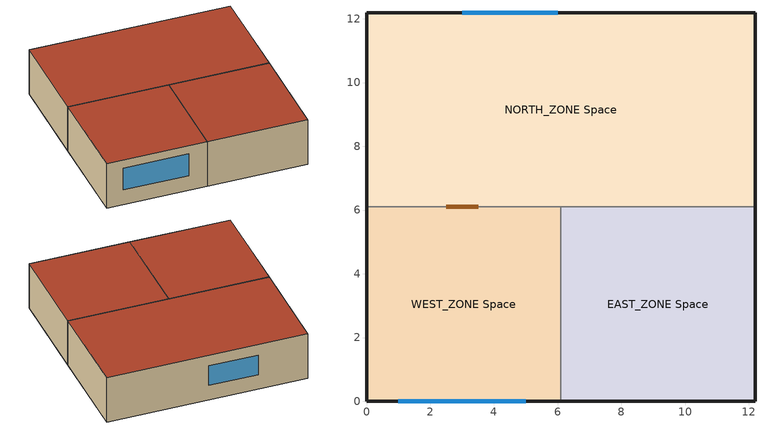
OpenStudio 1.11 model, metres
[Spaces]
WEST_ZONE Space
 floor adiabatic (FLOOR SLAB 8 IN): 6.1,6.1 6.1,0 0,0 0,6.1 z0
 wall outside (EXTWALL80): 0,6.1 0,0 6.1,0 z0:3.05
 wall to NORTH_ZONE Space (PARTITION06): 6.1,6.1 0,6.1 z0:3.05
 wall to EAST_ZONE Space (PARTITION06): 6.1,0 6.1,6.1 z0:3.05
 window (WIN-CON-LIGHT): 1,0 5,0 z1:2.5
 door inside (DOOR-CON): 3.5,6.1 2.5,6.1 z0:2
 roof outside (ROOF34): 6.1,0 6.1,6.1 0,6.1 0,0 z3.05
EAST_ZONE Space
 floor adiabatic (FLOOR SLAB 8 IN): 12.19,6.1 12.19,0 6.1,0 6.1,6.1 z0
 wall outside (EXTWALL80): 6.1,0 12.19,0 12.19,6.1 z0:3.05
 wall to NORTH_ZONE Space (PARTITION06): 12.19,6.1 6.1,6.1 z0:3.05
 roof outside (ROOF34): 12.19,0 12.19,6.1 6.1,6.1 6.1,0 z3.05
NORTH_ZONE Space
 floor adiabatic (FLOOR SLAB 8 IN): 12.19,12.19 12.19,6.1 0,6.1 0,12.19 z0
 wall outside (EXTWALL80): 12.19,6.1 12.19,12.19 0,12.19 0,6.1 z0:3.05
 window (WIN-CON-LIGHT): 6,12.19 3,12.19 z1:2.33
 roof outside (ROOF34): 12.19,6.1 12.19,12.19 0,12.19 0,6.1 z3.05
[Site]
CHICAGO_IL_USA TMY2-94846: Latitude {deg}=41.78; Longitude {deg}=-87.75; Time Zone {hr}=-6; Elevation {m}=190; Terrain=Suburbs
[SizingPeriod:DesignDay] Barometric Pressure {Pa}=99063; Rain Indicator=0; Snow Indicator=0; Day of Month=21; Daylight Saving Time Indicator=0; Humidity Indicating Type=Wetbulb; Solar Model Indicator=ASHRAEClearSky
Name | Maximum Dry-Bulb Temperature {C} | Daily Dry-Bulb Temperature Range {deltaC} | Humidity Indicating Conditions at Maximum Dry-Bulb | Wind Speed {m/s} | Wind Direction {deg} | Sky Clearness | Month | Day Type
CHICAGO_IL_USA Annual Cooling 1% Design Conditions DB/MCWB | 31.5 | 10.7 | 23 | 5.3 | 230 | 1 | 7 | SummerDesignDay
CHICAGO_IL_USA Annual Heating 99% Design Conditions DB | -17.3 | 0 | -17.3 | 4.9 | 270 | 0 | 1 | WinterDesignDay
[Building]
AirflowNetwork 3 Zone Building: North Axis {deg}=0
[ClimateZones]
Climate Zone Institution Name 1=ASHRAE; Climate Zone Document Name 1=ANSI/ASHRAE Standard 169; Climate Zone Document Year 1=2006; Climate Zone Institution Name 2=CEC; Climate Zone Document Name 2=California Climate Zone Descriptions; Climate Zone Document Year 2=1995
[Construction]
FLOOR SLAB 8 IN: C10 - 8 IN HW CONCRETE
PARTITION06: E1 - 3 / 4 IN PLASTER OR GYP BOARD, C6 - 8 IN CLAY TILE, E1 - 3 / 4 IN PLASTER OR GYP BOARD
EXTWALL80: A1 - 1 IN STUCCO, C4 - 4 IN COMMON BRICK, E1 - 3 / 4 IN PLASTER OR GYP BOARD
WIN-CON-LIGHT: WIN-LAY-GLASS-LIGHT
DOOR-CON: 1.375in-Solid-Core
ROOF34: E2 - 1 / 2 IN SLAG OR STONE, E3 - 3 / 8 IN FELT AND MEMBRANE, B5 - 1 IN DENSE INSULATION, C12 - 2 IN HW CONCRETE
[Material] Thermal Absorptance=0.9
Name | Roughness | Thickness {m} | Conductivity {W/m-K} | Density {kg/m3} | Specific Heat {J/kg-K} | Solar Absorptance | Visible Absorptance
C10 - 8 IN HW CONCRETE | MediumRough | 0.203302 | 1.729577 | 2242.585 | 836.8 | 0.65 | 0.65
B5 - 1 IN DENSE INSULATION | VeryRough | 0.0253898 | 0.0432394 | 91.30524 | 836.8 | 0.5 | 0.5
C12 - 2 IN HW CONCRETE | MediumRough | 0.0509016 | 1.729577 | 2242.585 | 836.8 | 0.65 | 0.65
E1 - 3 / 4 IN PLASTER OR GYP BOARD | Smooth | 0.01905 | 0.726422 | 1601.846 | 836.8 | 0.92 | 0.92
C6 - 8 IN CLAY TILE | Smooth | 0.203302 | 0.570761 | 1121.292 | 836.8 | 0.82 | 0.82
A1 - 1 IN STUCCO | Smooth | 0.0253898 | 0.691831 | 1858.142 | 836.8 | 0.92 | 0.92
C4 - 4 IN COMMON BRICK | Rough | 0.101498 | 0.726422 | 1922.216 | 836.8 | 0.76 | 0.76
E3 - 3 / 8 IN FELT AND MEMBRANE | Rough | 0.00954024 | 0.190253 | 1121.292 | 1673.6 | 0.75 | 0.75
1.375in-Solid-Core | Smooth | 0.034925 | 0.1525 | 614.5 | 1630 | 0.92 | 0.92
E2 - 1 / 2 IN SLAG OR STONE | Rough | 0.0127102 | 1.435549 | 881.0155 | 1673.6 | 0.55 | 0.55
[WindowMaterial:Glazing]
WIN-LAY-GLASS-LIGHT: Optical Data Type=SpectralAverage; Thickness {m}=0.0025; Solar Transmittance at Normal Incidence=0.85; Front Side Solar Reflectance at Normal Incidence=0.075; Back Side Solar Reflectance at Normal Incidence=0.075; Visible Transmittance at Normal Incidence=0.901; Front Side Visible Reflectance at Normal Incidence=0.081; Back Side Visible Reflectance at Normal Incidence=0.081; Infrared Transmittance at Normal Incidence=0; Front Side Infrared Hemispherical Emissivity=0.84; Back Side Infrared Hemispherical Emissivity=0.84; Conductivity {W/m-K}=0.9
[Lights:Definition] Design Level Calculation Method=LightingLevel; Fraction Radiant=0.2; Fraction Visible=0.2; Return Air Fraction=0
Name | Lighting Level {W}
NORTH_ZONE Lights Definition | 878.6252
EAST_ZONE Lights Definition | 1464.375
[Lights] Schedule=OFFICE LIGHTING; Fraction Replaceable=0
Name | Lights Definition | Space or SpaceType
NORTH_ZONE Lights | NORTH_ZONE Lights Definition | NORTH_ZONE Space
EAST_ZONE Lights | EAST_ZONE Lights Definition | EAST_ZONE Space
[ThermalZone] Multiplier=1; Use Ideal Air Loads=No
NORTH_ZONE; WEST_ZONE; EAST_ZONE
[Sizing:Zone] Zone Cooling Design Supply Air Temperature Input Method=SupplyAirTemperature; Zone Cooling Design Supply Air Temperature {C}=14; Zone Cooling Design Supply Air Temperature Difference {deltaC}=11.11; Zone Heating Design Supply Air Temperature Input Method=SupplyAirTemperature; Zone Heating Design Supply Air Temperature {C}=40; Zone Heating Design Supply Air Temperature Difference {deltaC}=11.11; Zone Cooling Design Supply Air Humidity Ratio {kg-H2O/kg-air}=0.0085; Zone Heating Design Supply Air Humidity Ratio {kg-H2O/kg-air}=0.008; Cooling Design Air Flow Method=DesignDay; Heating Design Air Flow Method=DesignDay; Account for Dedicated Outdoor Air System=No; Dedicated Outdoor Air System Control Strategy=NeutralSupplyAir; Dedicated Outdoor Air Low Setpoint Temperature for Design {C}=autosize; Dedicated Outdoor Air High Setpoint Temperature for Design {C}=autosize
NORTH_ZONE; WEST_ZONE; EAST_ZONE
[Space] Building Story=Building Story 1
Name | Thermal Zone
NORTH_ZONE Space | NORTH_ZONE
WEST_ZONE Space | WEST_ZONE
EAST_ZONE Space | EAST_ZONE
[People:Definition] Number of People Calculation Method=People; Fraction Radiant=0.3; Carbon Dioxide Generation Rate {m3/s-W}=3.82e-08; Enable ASHRAE 55 Comfort Warnings=No; Mean Radiant Temperature Calculation Type=zoneaveraged; Thermal Comfort Model Type 1=FANGER
Name | Number of People {people}
EAST_ZONE People Definition; WEST_ZONE People Definition | 3
NORTH_ZONE People Definition | 4
[People] Number of People Schedule=OFFICE OCCUPANCY; Activity Level Schedule=Activity Sch; Work Efficiency Schedule=Work Eff Sch; Clothing Insulation Schedule=Clothing Sch; Air Velocity Schedule=Air Velo Sch
Name | People Definition | Space or SpaceType
EAST_ZONE People | EAST_ZONE People Definition | EAST_ZONE Space
WEST_ZONE People | WEST_ZONE People Definition | WEST_ZONE Space
NORTH_ZONE People | NORTH_ZONE People Definition | NORTH_ZONE Space
[ElectricEquipment:Definition] Design Level Calculation Method=EquipmentLevel; Fraction Latent=0; Fraction Radiant=0.3; Fraction Lost=0
Name | Design Level {W}
WEST_ZONE Equip Definition; NORTH_ZONE Equip Definition | 2928.751
EAST_ZONE Equip Definition | 1464.375
[ElectricEquipment] Schedule=INTERMITTENT
Name | Electric Equipment Definition | Space or SpaceType
WEST_ZONE Equip | WEST_ZONE Equip Definition | WEST_ZONE Space
EAST_ZONE Equip | EAST_ZONE Equip Definition | EAST_ZONE Space
NORTH_ZONE Equip | NORTH_ZONE Equip Definition | NORTH_ZONE Space
[BuildingStory]
Building Story 1: Nominal Z Coordinate {m}=0; Nominal Floor to Floor Height {m}=3.048
[Schedule:Compact]
OFFICE LIGHTING: Through: 12/31, For: WeekDays, Until: 6:00, 0.05, Until: 7:00, 0.2, Until: 17:00, 1, Until: 18:00, 0.5, Until: 24:00, 0.05, For: AllOtherDays, Until: 24:00, 0.05
INTERMITTENT: Through: 12/31, For: WeekDays, Until: 8:00, 0, Until: 18:00, 1, Until: 24:00, 0, For: AllOtherDays, Until: 24:00, 0
OFFICE OCCUPANCY: Through: 12/31, For: WeekDays, Until: 6:00, 0, Until: 7:00, 0.1, Until: 8:00, 0.5, Until: 12:00, 1, Until: 13:00, 0.5, Until: 16:00, 1, Until: 17:00, 0.5, Until: 18:00, 0.1, Until: 24:00, 0, For: AllOtherDays, Until: 24:00, 0
Activity Sch: Through: 12/31, For: AllDays, Until: 24:00, 131.8
Work Eff Sch: Through: 12/31, For: AllDays, Until: 24:00, 0
Clothing Sch: Through: 12/31, For: AllDays, Until: 24:00, 1
Air Velo Sch: Through: 12/31, For: AllDays, Until: 24:00, 0.137
